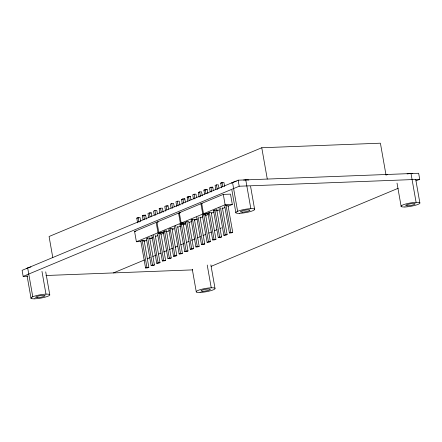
<?xml version="1.0" encoding="UTF-8"?>
<svg xmlns="http://www.w3.org/2000/svg" width="442" height="442" viewBox="0 0 442 442"><rect width="100%" height="100%" fill="white"/><g stroke="black" fill="none" stroke-linecap="round" stroke-linejoin="round"><path stroke-width="0.66" d="M386.037 175.142L380.402 143.191L261.763 147.75L49.073 236.503L52.791 257.575M137.6 222.829L136.771 218.138L138.158 217.558L140.053 217.486L140.76 221.508M143.07 219.823L142.363 215.801L143.749 215.226L145.639 215.149L146.352 219.171M151.821 216.188L151.23 212.817L149.335 212.889L147.954 213.469L148.661 217.508M157.413 213.84L156.822 210.486L154.927 210.558L153.54 211.138L154.252 215.16M159.987 213.486L159.159 208.79L160.545 208.215L162.441 208.143L163.148 212.166M168.623 209.16L168.032 205.806L166.137 205.884L164.75 206.458L165.579 211.154M174.214 206.845L173.618 203.475L171.728 203.547L170.341 204.127L171.054 208.165M179.916 205.165L179.209 201.143L177.314 201.215L175.927 201.795L176.756 206.486M182.347 204.154L181.518 199.464L182.905 198.883L184.8 198.812L185.391 202.165M187.817 201.154L187.11 197.132L188.496 196.552L190.386 196.48L190.977 199.828M196.568 197.513L195.977 194.148L194.082 194.22L192.701 194.795L193.408 198.839M199.115 197.16L198.287 192.463L199.673 191.889L201.569 191.811L202.276 195.834M204.596 194.148L203.884 190.126L205.27 189.552L207.165 189.48L207.873 193.497M213.342 190.496L212.757 187.143L210.862 187.22L209.475 187.795L210.182 191.817M218.939 188.181L218.342 184.811L216.453 184.883L215.066 185.463L215.779 189.502M221.481 187.822L220.652 183.132L222.039 182.552L223.934 182.48L224.641 186.502M144.716 215.536L145.639 215.149M150.308 213.204L151.23 212.817M167.104 206.193L168.032 205.806M183.872 199.198L184.8 198.812M189.463 196.867L190.386 196.48M206.243 189.861L207.165 189.48M211.37 187.723L212.757 187.143M415.983 180.855L419.712 179.303L418.646 173.258L238.133 180.187L22.1 270.338L23.166 276.383L27.614 276.211M23.166 276.383L239.199 186.231L419.712 179.303M134.572 231.42L156.181 222.403L158.004 232.735L136.396 241.752L134.572 231.42L135.882 231.37M163.369 232.232L158.783 232.409L156.96 222.077L178.574 213.061L179.883 213.011M185.728 222.906L181.143 223.077L179.319 212.746L200.928 203.729L202.237 203.679M228 206.254L232.326 204.453L230.503 194.121L223.298 194.397L201.685 203.414L203.508 213.746L208.094 213.569M158.783 232.409L180.391 223.392L185.634 223.193M181.143 223.077L202.751 214.061L208.646 213.834M203.508 213.746L225.116 204.729L232.326 204.453M142.175 240.349L140.794 240.923L145.556 267.968L147.451 267.891L148.838 267.316L144.07 240.277L142.175 240.349L146.943 267.388L145.556 267.968M147.766 238.011L146.379 238.592L151.147 265.631L153.042 265.559L154.429 264.979L149.661 237.94L147.766 238.011L152.534 265.056L151.147 265.631M158.943 233.348L157.562 233.928L162.33 260.968L164.22 260.896L165.606 260.316L160.838 233.277L158.943 233.348L163.711 260.388L162.33 260.968M164.568 231.006L163.181 231.58L167.949 258.62L169.838 258.548L171.225 257.973L166.457 230.928L164.568 231.006L169.336 258.045L167.949 258.62M170.153 228.669L168.767 229.249L173.535 256.288L175.43 256.216L176.817 255.636L172.048 228.597L170.153 228.669L174.922 255.714L173.535 256.288M179.949 224.586L181.336 224.006L183.226 223.934L187.994 250.973L186.607 251.553L184.717 251.625L179.949 224.586L181.209 224.536M186.922 221.674L185.535 222.254L190.303 249.294L192.198 249.222L193.585 248.642L188.817 221.602L186.922 221.674L191.69 248.713L190.303 249.294M191.126 219.917L192.513 219.343L194.408 219.271L199.176 246.31L197.789 246.885L195.894 246.962L191.126 219.917L192.386 219.873M203.69 214.674L202.309 215.254L207.071 242.293L208.967 242.222L210.353 241.641L205.585 214.602L203.69 214.674L208.458 241.719L207.071 242.293M209.293 212.342L207.906 212.917L212.674 239.956L214.563 239.884L215.95 239.31L211.182 212.265L209.293 212.342L214.061 239.382L212.674 239.956M213.492 210.585L214.878 210.005L216.773 209.933L221.541 236.973L220.155 237.553L218.26 237.625L213.492 210.585L214.757 210.536M226.061 205.342L224.674 205.922L229.442 232.962L231.332 232.89L232.719 232.31L227.95 205.27L226.061 205.342L230.829 232.382L229.442 232.962M143.147 240.658L144.07 240.277M159.916 233.663L160.838 233.277M165.535 231.315L166.457 230.928M182.303 224.321L183.226 223.934M204.663 214.989L205.585 214.602M216.077 210.226L216.773 209.933M143.6 241.476L146.689 240.188M149.772 238.901L152.86 237.614M155.33 236.581L157.8 235.553M160.888 234.26L163.976 232.973M166.606 231.873L169.695 230.586M172.159 229.558L174.015 228.785L172.021 228.862M177.717 227.238L180.806 225.95M183.275 224.917L185.75 223.89M188.966 222.547L191.436 221.514M194.519 220.227L197.607 218.939M200.077 217.912L202.547 216.878M205.016 215.845L208.105 214.558M211.331 213.21L214.42 211.922M216.884 210.895L218.74 210.121L216.746 210.199M221.823 208.834L224.912 207.547M113.423 272.918L144.556 259.924M147.098 258.863L150.274 257.542M152.816 256.482L155.993 255.156M158.534 254.095L161.076 253.034M163.617 251.973L166.794 250.647M169.336 249.586L172.513 248.26M175.054 247.2L177.596 246.139M180.772 244.813L183.949 243.487M186.491 242.426L189.032 241.365M191.574 240.304L194.751 238.978M197.292 237.918L200.469 236.592M203.011 235.531L205.552 234.47M208.729 233.144L211.27 232.083M214.447 230.757L216.989 229.696M220.166 228.376L221.436 227.845M151.871 235.691L156.739 263.299L158.125 262.719L160.015 262.647L155.148 235.039M174.258 226.348L179.126 253.957L180.513 253.377L182.408 253.305L177.656 226.37M184.717 251.625L186.104 251.045L187.994 250.973M195.894 246.962L197.281 246.382L199.176 246.31M196.618 217.016L201.486 244.625L202.872 244.05L204.762 243.978L200.016 217.039M218.26 237.625L219.646 237.05L221.541 236.973M218.983 207.685L223.851 235.293L225.238 234.713L227.133 234.641L222.381 207.707M160.015 262.647L158.628 263.228L156.739 263.299M182.408 253.305L181.021 253.885L179.126 253.957M204.762 243.978L203.375 244.553L201.486 244.625M227.133 234.641L225.746 235.221L223.851 235.293M386.595 174.91L387.711 174.446M211.177 266.327L398.214 188.27M220.652 183.132L221.917 183.082M203.884 190.126L205.149 190.082M198.287 192.463L199.552 192.419M187.11 197.132L188.369 197.082M181.518 199.464L182.778 199.414M159.159 208.79L160.424 208.746M179.319 212.746L180.629 212.696M142.363 215.801L143.622 215.757M136.771 218.138L138.037 218.088M194.375 219.53L196.37 219.459M156.96 222.077L158.269 222.028M158.004 232.735L163.905 232.509M230.829 232.382L232.719 232.31M149.628 238.205L151.623 238.127M136.396 241.752L140.981 241.575M214.061 239.382L215.95 239.31M208.458 241.719L210.353 241.641M191.69 248.713L193.585 248.642M174.922 255.714L176.817 255.636M169.336 258.045L171.225 257.973M163.711 260.388L165.606 260.316M152.534 265.056L154.429 264.979M146.943 267.388L148.838 267.316M45.946 275.51L192.607 269.88M415.718 179.38L419.845 202.79M411.016 173.551L416.088 202.314M397.021 183.093L401.154 206.502M261.763 147.75L267.277 179.016M250.581 186.391L254.592 209.132M245.763 179.894L250.835 208.657M238.133 180.187L239.199 186.231M232.542 182.518L237.614 211.282M231.884 190.104L235.895 212.845M222.039 182.552L222.751 186.574M223.298 194.397L225.116 204.729M216.453 184.883L217.282 189.601M220.486 207.779L225.238 234.713M210.862 187.22L211.69 191.911M214.878 210.005L219.646 237.05M205.27 189.552L205.983 193.574M199.673 191.889L200.502 196.579M200.928 203.729L202.751 214.061M210.862 264.863L214.994 288.272M207.226 265.056L211.237 287.797M194.082 194.22L194.916 198.933M198.121 217.116L202.872 244.05M188.496 196.552L189.204 200.574M192.513 219.343L197.281 246.382M182.905 198.883L183.612 202.906M192.287 269.244L196.298 291.985M177.314 201.215L178.143 205.906M181.336 224.006L186.104 251.045M178.574 213.061L180.391 223.392M171.728 203.547L172.557 208.265M175.645 225.768L180.513 253.377M166.137 205.884L166.844 209.906M160.545 208.215L161.258 212.237M154.927 210.558L155.755 215.254M149.335 212.889L150.048 216.934M153.258 235.111L158.125 262.719M143.749 215.226L144.457 219.249M138.158 217.558L138.987 222.249M45.725 271.874L49.736 294.621M41.968 271.399L45.979 294.14M27.691 268.007L32.763 296.77M27.034 275.587L31.045 298.333M231.354 183.115A9.597 1.685 -10 0 1 236.359 181.314M243.597 180.049A9.597 1.685 -10 0 1 248.824 180.06M26.503 268.598A9.597 1.685 -10 0 1 30.951 266.94M407.065 173.921A9.597 1.685 -10 0 1 412.8 173.551M239.652 213.32A9.597 1.685 -10 0 0 254.647 209.569A9.597 1.685 -10 0 0 241.431 210.077A9.597 1.685 -10 0 0 239.652 213.32M242.448 212.154A4.801 0.84 -10 0 0 249.945 210.282A4.801 0.84 -10 0 0 243.338 210.53A4.801 0.84 -10 0 0 242.448 212.154M34.802 298.809A9.597 1.685 -10 0 0 49.791 295.057A9.597 1.685 -10 0 0 36.575 295.56A9.597 1.685 -10 0 0 34.802 298.809M37.598 297.643A4.801 0.84 -10 0 0 45.09 295.764A4.801 0.84 -10 0 0 38.482 296.018A4.801 0.84 -10 0 0 37.598 297.643M200.055 292.46A9.597 1.685 -10 0 0 215.05 288.709A9.597 1.685 -10 0 0 201.834 289.217A9.597 1.685 -10 0 0 200.055 292.46M202.85 291.295A4.801 0.84 -10 0 0 210.348 289.422A4.801 0.84 -10 0 0 203.74 289.676A4.801 0.84 -10 0 0 202.85 291.295M404.911 206.978A9.597 1.685 -10 0 0 419.9 203.226A9.597 1.685 -10 0 0 406.684 203.734A9.597 1.685 -10 0 0 404.911 206.978M407.706 205.812A4.801 0.84 -10 0 0 415.198 203.933A4.801 0.84 -10 0 0 408.59 204.187A4.801 0.84 -10 0 0 407.706 205.812"/></g></svg>
